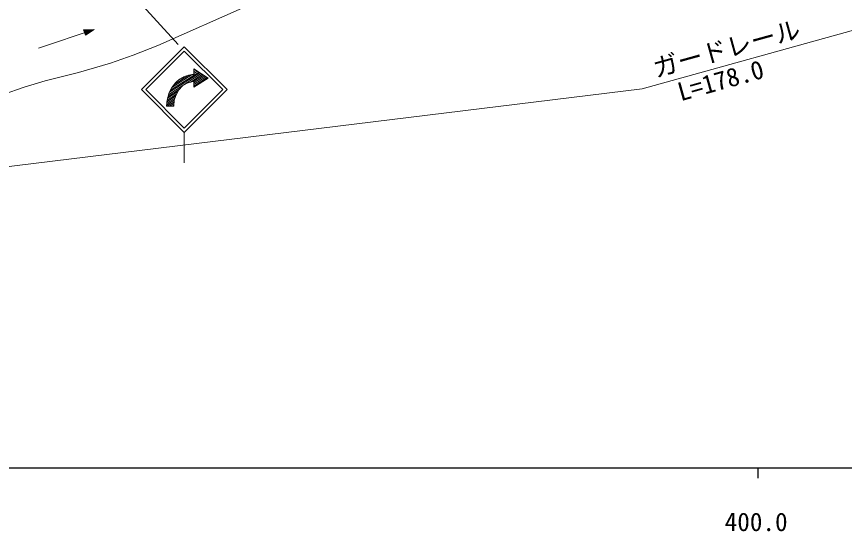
# Model space of a CAD drawing. Units: millimetres, scale not verified. Extents: x 40000 to 680000, y 20000 to 380000.
# Drawn here: x 394611 to 476588, y 198715 to 249657 of the extents above; entities that cross this region are included whole.
import ezdxf
from ezdxf.enums import TextEntityAlignment as Align

# ---------------------------------------------------------------- set-up
doc = ezdxf.new("R2010")
doc.units = ezdxf.units.MM
doc.header["$LTSCALE"] = 1000
for name, color, linetype, lineweight in [('M-BGD', 7, 'Continuous', 13), ('M-STR-HTXT', 7, 'Continuous', 13), ('M-STR-STRC', 7, 'Continuous', 13), ('M-TTL-BAND', 7, 'Continuous', 25)]:
    doc.layers.add(name, color=color, linetype=linetype, lineweight=lineweight)
doc.styles.add('ＭＳ ゴシック', font='')
doc.styles.get('ＭＳ ゴシック').set_extended_font_data('MS Gothic')

msp = doc.modelspace()

# ---------------------------------------------------------------- linework, layer by layer
at = {"layer": 'M-BGD'}
for p, q in [((402289, 248386), (396800, 246543)), ((401252, 248333), (402289, 248386)), ((401430, 247802), (401252, 248333)), ((401315, 248270), (402024, 248297)), ((401443, 247891), (401315, 248270)), ((401379, 248207), (401872, 248246)), ((401455, 247980), (401379, 248207)), ((402289, 248386), (401430, 247802)), ((401442, 248144), (401645, 248170)), ((401468, 248068), (401442, 248144)), ((402024, 248297), (401443, 247891)), ((401872, 248246), (401455, 247980)), ((401645, 248170), (401468, 248068))]:
    msp.add_line(p, q, dxfattribs=at)
msp.add_lwpolyline([(393273, 241951), (395348, 242681), (397443, 243304), (400741, 244135), (403914, 245040), (406174, 245837), (408588, 246804), (417560, 250756), (419461, 251485), (421547, 252171), (425020, 253123), (428721, 254029), (438090, 256505), (447467, 259339), (456609, 262381), (459657, 263353), (462849, 264260), (472264, 266496), (474219, 266948), (476332, 267554), (477808, 268120)], dxfattribs=at)
at = {"layer": 'M-STR-HTXT'}
for p in [(535949, 264521), (370312, 231935)]:
    msp.add_line(p, (456546, 242501), dxfattribs=at)
at = {"layer": 'M-STR-STRC'}
for p, q in [((392040, 267272), (410627, 246904)), ((406979, 242426), (411222, 246669)), ((411222, 246245), (407404, 242426)), ((411222, 246669), (415465, 242426)), ((415040, 242426), (411222, 246245)), ((413572, 243576), (412172, 244476)), ((412172, 244476), (412172, 243926)), ((412284, 244404), (412172, 244332)), ((412404, 244327), (412172, 244178)), ((412885, 244018), (409674, 241954)), ((412765, 244095), (409761, 242164)), ((412645, 244172), (409853, 242378)), ((411996, 243910), (409997, 242625)), ((411685, 243864), (410176, 242895)), ((411200, 243708), (410592, 243316)), ((411210, 243719), (411685, 243864)), ((411685, 243864), (411996, 243910)), ((413005, 243941), (411823, 243181)), ((411996, 243910), (412172, 243926)), ((413125, 243863), (412127, 243221)), ((412524, 244250), (412172, 244023)), ((413246, 243786), (412172, 243096)), ((413366, 243709), (412172, 242941)), ((413486, 243631), (412172, 242787)), ((412172, 242676), (413572, 243576)), ((412172, 243226), (412172, 242676)), ((411222, 238184), (406979, 242426)), ((407404, 242426), (411222, 238608)), ((410433, 241978), (409525, 241394)), ((410560, 242214), (409564, 241574)), ((410747, 242489), (409610, 241758)), ((415465, 242426), (411222, 238184)), ((411222, 238608), (415040, 242426)), ((410232, 241385), (409474, 240898)), ((410285, 241574), (409476, 241054)), ((410341, 241765), (409500, 241224)), ((410204, 241213), (409525, 240776)), ((410182, 241044), (409765, 240776)), ((409472, 240776), (410172, 240776)), ((410176, 240886), (410006, 240776)), ((411222, 235184), (411222, 238184))]:
    msp.add_line(p, q, dxfattribs=at)
for points in [[(409472, 240776), (409521, 241372), (409734, 242130), (409998, 242644), (410341, 243091), (410749, 243453), (411210, 243719), (412172, 243926)], [(410172, 240776), (410232, 241370), (410407, 241929), (410688, 242418), (411057, 242810), (411493, 243081), (411970, 243214), (412172, 243226)]]:
    msp.add_lwpolyline(points, dxfattribs=at)
at = {"layer": 'M-TTL-BAND'}
for p, q in [((40000, 205000), (579000, 205000)), ((468000, 205000), (468000, 204000))]:
    msp.add_line(p, q, dxfattribs=at)

# ---------------------------------------------------------------- texts
at = {"layer": 'M-STR-HTXT', "style": 'ＭＳ ゴシック'}
for s, rotation, p in [('ガードレール', 15.5, (458075, 243081)), ('L=178.0', 15.7, (460522, 240743))]:
    msp.add_text(s, height=1833, rotation=rotation, dxfattribs=at).set_placement(p, align=Align.BOTTOM_LEFT)
at = {"layer": 'M-TTL-BAND', "style": 'ＭＳ ゴシック'}
msp.add_text('400.0', height=1833, dxfattribs=at).set_placement((467844, 198195), align=Align.BOTTOM_CENTER)

doc.saveas('drawing.dxf')
